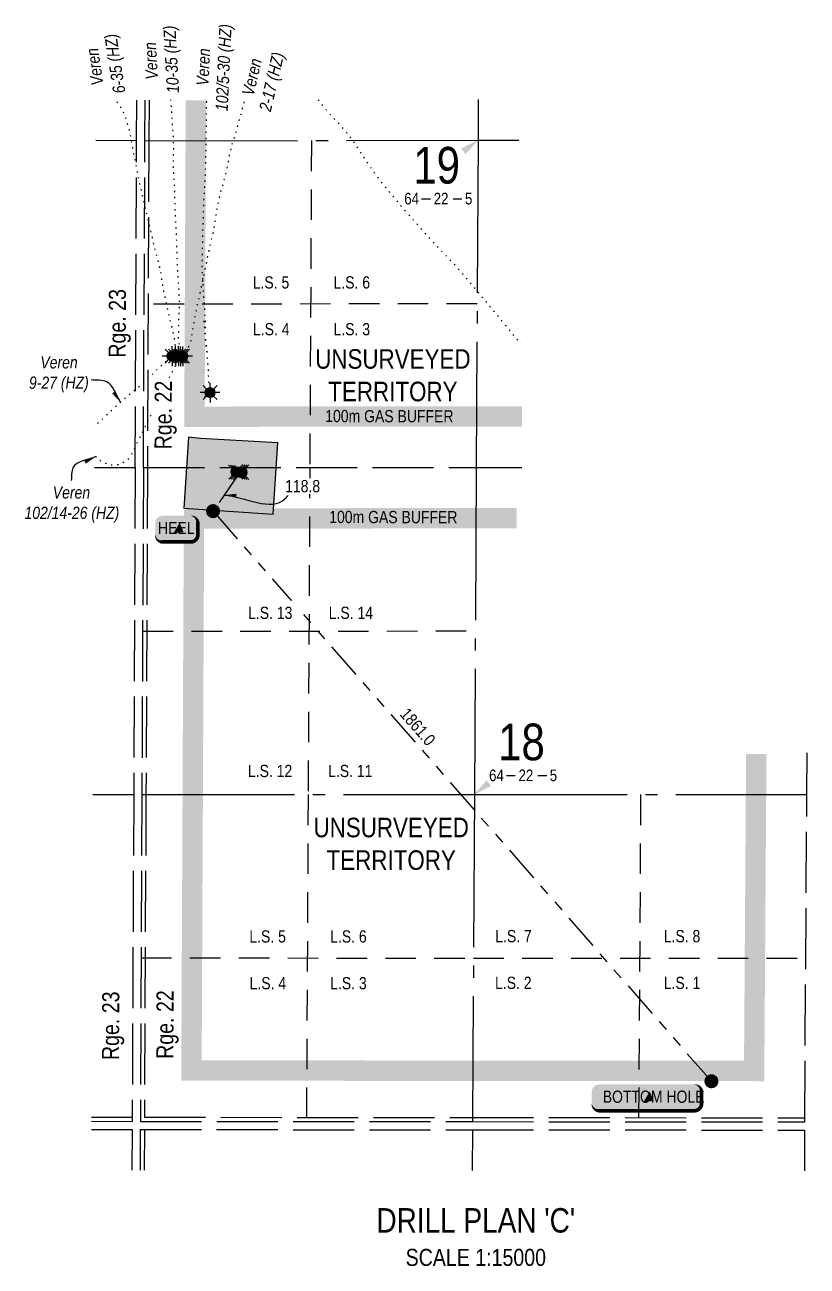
# Model space of a CAD drawing. Extents: x 476470 to 482026, y 6039448 to 6045135.
# Drawn here: x 480100 to 480741, y 6041338 to 6042354 of the extents above; entities that cross this region are included whole.
import ezdxf
from ezdxf.enums import TextEntityAlignment as Align

# ---------------------------------------------------------------- set-up
doc = ezdxf.new("R2010")
doc.units = 0
doc.header["$LTSCALE"] = 5
for name, pattern in [('foc-DOT', [1, 0.2, -0.8]), ('foc-DRILLPATH', [14.75, 6, -1.75, 1.75, -1.75, 1.75, -1.75]), ('foc-LSD', [8, 5, -3]), ('foc-QUARTERLINE', [33, 25, -3, 2, -3]), ('foc-UNSURVEYED', [12.5, 10, -2.5])]:
    doc.linetypes.add(name, pattern=pattern)
for name, color, linetype in [('10', 1, 'Continuous'), ('9', 3, 'Continuous'), ('ABADATA-DRILL-T', 8, 'Continuous'), ('AS-DRILL', 8, 'foc-DOT'), ('AS-TARGET-GAS', 182, 'Continuous'), ('AS-TARGET-GAS-H', 181, 'Continuous'), ('D-TXT', 6, 'Continuous'), ('DETAIL-T', 7, 'Continuous'), ('L-BD', 7, 'Continuous'), ('L-MON', 1, 'Continuous'), ('L-QSEC', 8, 'foc-QUARTERLINE'), ('L-SECLBL', 7, 'Continuous'), ('L-SECTION-LSD', 7, 'foc-LSD'), ('L-UNS-T', 3, 'Continuous'), ('L-USEC', 7, 'foc-UNSURVEYED'), ('P-PDRILLPATH', 12, 'foc-DRILLPATH'), ('P-PROPOSED', 10, 'Continuous'), ('P-PROPOSED-H', 21, 'Continuous')]:
    doc.layers.add(name, color=color, linetype=linetype)
doc.styles.add('100L', font='ARIALN.TTF', dxfattribs={"height": 11})
doc.styles.add('80', font='ARIALN.TTF', dxfattribs={"height": 10})
doc.styles.add('80CG', font='ARIALN.TTF', dxfattribs={"height": 10})
doc.styles.add('80L', font='ARIALN.TTF', dxfattribs={"height": 10})
doc.styles.add('SIMPLEX', font='ARIALN.TTF')
doc.dimstyles.new('Compass 5 000', dxfattribs={"dimscale": 5, "dimtxt": 9, "dimasz": 2, "dimexe": 0.2, "dimexo": 0.0625, "dimgap": 0.5, "dimtad": 0, "dimtih": 1, "dimtoh": 1, "dimzin": 0, "dimdsep": 46, "dimtxsty": '80CG', "dimcen": 0.1, "dimse1": 1, "dimse2": 1, "dimclrd": 256, "dimclrt": 256, "dimaunit": 1, "dimadec": 4, "dimazin": 0, "dimtfac": 0.06, "dimtofl": 0, "dimtmove": 0, "dimatfit": 1, "dimfxl": 0.2, "dimtolj": 1, "dimtzin": 0, "dimlwd": -1, "dimarcsym": 0})

# ---------------------------------------------------------------- blocks, each defined once
blk = doc.blocks.new('plbh')
at = {"layer": 'L-MON'}
h = blk.add_hatch(color=255, dxfattribs=at)
h.dxf.hatch_style = 1
edge = h.paths.add_edge_path()
edge.add_arc((0, 0), 1.16, 0, 360)
h = blk.add_hatch(color=256, dxfattribs=at)
h.dxf.hatch_style = 1
h.paths.add_polyline_path([(-0.96, 0, 1), (0.96, 0, 1)])
h.paths.add_polyline_path([(0.91, 0, -1), (-0.91, 0, -1)], flags=16)
h.paths.add_polyline_path([(0.4500000000000002, 0, -1), (-0.4500000000000001, 0, -1)], flags=0)
h = blk.add_hatch(color=256, dxfattribs=at)
h.dxf.hatch_style = 1
h.paths.add_polyline_path([(-0.4500000000000002, 0, 1), (0.4500000000000001, 0, 1)])
h.paths.add_polyline_path([(0.4000000000000002, 0, -1), (-0.4000000000000002, 0, -1)], flags=16)
at = {"layer": 'L-MON', "color": 240}
for radius in [0.96, 0.91, 0.4500000000000001, 0.4000000000000002]:
    blk.add_circle((0, 0), radius, dxfattribs=at)
blk = doc.blocks.new('L-SECLBL')
at = {"layer": '9', "color": 7}
for p, q in [((-5.082139060913505, -27.83004804289613), (-12.28857354467345, -27.83004804289613)), ((20.70431141927111, -27.83004804289613), (13.49787693551116, -27.83004804289613))]:
    blk.add_line(p, q, dxfattribs=at)
at = {"layer": '10', "color": 2, "style": 'SIMPLEX'}
blk.add_attdef('SEC', text='', height=30, dxfattribs=at).set_placement((0, 0), align=Align.MIDDLE)
at = {"layer": '10', "color": 5, "style": '80L'}
blk.add_attdef('TWP', text='', height=9.5, dxfattribs=at).set_placement((-14.43410290347765, -27.36845155570791), align=Align.MIDDLE_RIGHT)
blk.add_attdef('RGE', text='', height=9.5, dxfattribs=at).set_placement((3.622123863462547, -27.36845155570791), align=Align.MIDDLE_CENTER)
blk.add_attdef('MER', text='', height=9.5, dxfattribs=at).set_placement((23.16775162027989, -27.36845155570791), align=Align.MIDDLE_LEFT)
blk = doc.blocks.new('GAS')
h = blk.add_hatch(color=255)
h.dxf.hatch_style = 1
edge = h.paths.add_edge_path()
edge.add_arc((0, 0), 0.9, 0, 360)
for p, q in [((-0.8077887898725749, 0), (-1.615577579628734, 0)), ((-0.5711929310346023, 0.5711929297831376), (-1.142385862069204, 1.142385861385264)), ((0, 0.8077887887338874), (0, 1.615577579286764)), ((0.5711929310309642, 0.5711929297831376), (1.142385862065566, 1.142385861385264)), ((1.615577579625096, 0), (0.8077887898689368, 0)), ((-0.5711929310346023, -0.5711929316021271), (-1.142385862069204, -1.142385863204253)), ((0, -0.8077887905528768), (0, -1.615577581105753)), ((1.142385862065566, -1.142385863204253), (0.5711929310309642, -0.5711929316021271))]:
    blk.add_line(p, q)
blk.add_circle((0, 0), 0.8000000000000003)
blk = doc.blocks.new('WC')
at = {"layer": 'L-MON'}
h = blk.add_hatch(color=255, dxfattribs=at)
h.dxf.hatch_style = 1
edge = h.paths.add_edge_path()
edge.add_arc((1e-16, -3.47e-14), 0.9, 0, 360)
at = {"layer": 'L-MON', "color": 240, "flags": 128}
for points in [[(-0.6221317521915455, 0.5029434191984639), (-1.231742929986921, 1.120400313844549)], [(0.5200624085104745, 0.6078939802747209), (1.126191209577769, 1.206321004927269)], [(-1.178786742863962, -1.184577638598091), (-0.5588098224687501, -0.5724784557627332)], [(1.15915571353878, -1.184577638598091), (0.5567817565693919, -0.5744511080601575)]]:
    blk.add_lwpolyline(points, dxfattribs=at)
at = {"layer": 'L-MON', "color": 240}
for radius in [0.8, 0.3730220647719884]:
    blk.add_circle((1e-16, -3.47e-14), radius, dxfattribs=at)
blk = doc.blocks.new('*U69')
h = blk.add_hatch(color=254)
edge = h.paths.add_edge_path()
edge.add_line((-11.49999999999998, -11.5), (11.49999999999998, -11.5))
edge.add_arc((11.49999999999999, -5.499999999999995), 6.000000000000005, 269.9999999999999, 359.9999999999999)
edge.add_line((17.49999999999999, -5.5), (17.49999999999999, 4))
edge.add_arc((11.49999999999999, 3.999999999999992), 6.000000000000007, 7.209257277983962e-14, 90.00000000000007)
edge.add_line((11.49999999999998, 10), (-11.49999999999998, 10))
edge.add_arc((-11.49999999999999, 3.999999999999994), 6.000000000000005, 89.99999999999994, 179.9999999999999)
edge.add_line((-17.49999999999999, 4), (-17.49999999999999, -5.5))
edge.add_arc((-11.49999999999999, -5.499999999999993), 6.000000000000007, 180.0000000000001, 270.0000000000001)
at = {"color": 1, "flags": 128}
blk.add_lwpolyline([(-11.49999999999998, -11.5, 3, 3, 0), (11.49999999999998, -11.5, 3, 3, 0.4142135623730951), (17.49999999999999, -5.5, 3, 3, 0), (17.49999999999999, 4, 3, 0, 0.4142135623730951), (11.49999999999998, 10, 0, 0, 0), (-11.49999999999998, 10, 0, 0, 0.4142135623730951), (-17.49999999999999, 4, 0, 0, 0), (-17.49999999999999, -5.5, 0, 3, 0.4142135623730951)], format="xyseb", close=True, dxfattribs=at)
blk.add_lwpolyline([(5.779750697321779, -3.388096860038559, 0, 9.999999999999998, 0), (0, 0, 4.999999999999999, 4.999999999999999, 0)], format="xyseb", dxfattribs=at)
at = {"color": 1, "style": '80'}
blk.add_attdef('ENTER_TEXT_001', (-35.98567530695772, -4.996589358799454), '', height=10, dxfattribs=at)
blk = doc.blocks.new('*U73')
h = blk.add_hatch(color=254)
edge = h.paths.add_edge_path()
edge.add_line((-38.99999999999998, -11.5), (38.99999999999998, -11.5))
edge.add_arc((38.99999999999999, -5.499999999999993), 6.000000000000007, 269.9999999999999, 359.9999999999999)
edge.add_line((44.99999999999999, -5.5), (44.99999999999999, 4))
edge.add_arc((38.99999999999999, 3.999999999999993), 6.000000000000007, 6.361109362927026e-14, 90.00000000000006)
edge.add_line((38.99999999999998, 10), (-38.99999999999998, 10))
edge.add_arc((-38.99999999999999, 3.999999999999993), 6.000000000000007, 89.99999999999993, 179.9999999999999)
edge.add_line((-44.99999999999999, 4), (-44.99999999999999, -5.5))
edge.add_arc((-38.99999999999999, -5.499999999999993), 6.000000000000007, 180.0000000000001, 270.0000000000001)
at = {"color": 1, "flags": 128}
blk.add_lwpolyline([(-38.99999999999998, -11.5, 3, 3, 0), (38.99999999999998, -11.5, 3, 3, 0.4142135623730951), (44.99999999999999, -5.5, 3, 3, 0), (44.99999999999999, 4, 3, 0, 0.4142135623730951), (38.99999999999998, 10, 0, 0, 0), (-38.99999999999998, 10, 0, 0, 0.4142135623730951), (-44.99999999999999, 4, 0, 0, 0), (-44.99999999999999, -5.5, 0, 3, 0.4142135623730951)], format="xyseb", close=True, dxfattribs=at)
blk.add_lwpolyline([(5.779750697321779, -3.388096860038559, 0, 9.999999999999998, 0), (0, 0, 4.999999999999999, 4.999999999999999, 0)], format="xyseb", dxfattribs=at)
at = {"color": 1, "style": '80'}
blk.add_attdef('ENTER_TEXT_001', (-35.98567530695772, -4.996589358799454), '', height=10, dxfattribs=at)

msp = doc.modelspace()

# ---------------------------------------------------------------- hatches: boundary and pattern name
at = {"layer": 'AS-TARGET-GAS-H'}
h = msp.add_hatch(color=256, dxfattribs=at)
h.dxf.hatch_style = 1
h.paths.add_polyline_path([(480507.072583471, 6042041.630692487), (480469.6979269839, 6042041.609732014), (480247.4097073933, 6042041.485390071), (480248.4045983414, 6042258.853871834), (480248.5572253349, 6042292.208965898), (480231.896154844, 6042292.285204006), (480231.7435278505, 6042258.930109942), (480230.6719869318, 6042024.814779922), (480469.7072468266, 6042024.948489699), (480507.0819274397, 6042024.969450197)])
h = msp.add_hatch(color=256, dxfattribs=at)
h.dxf.hatch_style = 1
h.paths.add_polyline_path([(480707.1280128504, 6041723.994994684), (480707.350803015, 6041756.984498859), (480690.6892404823, 6041756.993727074), (480690.4671478386, 6041724.107507784), (480688.9927171587, 6041505.774781601), (480466.6992482794, 6041505.955728483), (480244.9595300081, 6041506.135965538), (480246.9522292797, 6041941.531041995), (480469.7539109166, 6041941.655671155), (480502.7559029492, 6041941.674179359), (480502.8502956968, 6041958.335479827), (480469.744566948, 6041958.316913451), (480230.3670219555, 6041958.183012206), (480228.2219182958, 6041489.488319979), (480466.6857054968, 6041489.294489065), (480705.5417353192, 6041489.100060265)])
at = {"layer": 'P-PROPOSED-H'}
h = msp.add_hatch(color=256, dxfattribs=at)
h.dxf.hatch_style = 1
h.paths.add_polyline_path([(480307.2208007571, 6042011.630638731), (480243.943397406, 6042015.401662637), (480234.0425250715, 6042016.396952353), (480230.2511392382, 6041958.186960329), (480303.429414923, 6041953.420646709)])

# ---------------------------------------------------------------- linework, layer by layer
at = {"layer": 'AS-DRILL', "elevation": -283.7403333332093, "flags": 128}
for points in [[(480224.4561701015, 6042082.843190696), (480224.4561701015, 6042082.843190696), (480224.4962450194, 6042082.859657942), (480224.5764476633, 6042082.899305625), (480224.6400637531, 6042082.965661726), (480224.6871177313, 6042083.045447609), (480224.7542682092, 6042083.148470093), (480224.8214497514, 6042083.25816878), (480224.8953869711, 6042083.387827979), (480224.9793228891, 6042083.520778812), (480225.0798855808, 6042083.640299578), (480225.1938356739, 6042083.773110726), (480225.2247806672, 6042083.972960421), (480225.17297231, 6042084.303198596), (480225.1448568143, 6042084.706655068), (480225.1199689948, 6042085.090141647), (480225.1017496703, 6042085.470221927), (480225.0867518173, 6042085.833633436), (480225.0313903235, 6042086.113889724), (480224.9914860548, 6042086.134067404), (480224.9909120601, 6042086.010743091), (480225.0071295334, 6042085.914008928), (480224.9969911806, 6042085.88071146), (480224.9903225283, 6042085.884080671), (480225.0169479867, 6042085.873942231), (480225.0236725873, 6042085.887226532), (480224.9274140362, 6042085.974355814), (480224.8278909152, 6042086.078154067), (480224.7184777009, 6042086.201990317), (480224.599038398, 6042086.325910339), (480224.4628910101, 6042086.436518352), (480224.3034293898, 6042086.550610155), (480224.140625528, 6042086.664680457), (480224.0045034325, 6042086.785340005), (480223.9384763411, 6042086.918988873), (480223.8991866153, 6042087.075806312), (480223.7986553629, 6042087.676329646), (480223.7695878359, 6042088.59312758), (480223.7249237169, 6042089.739998315), (480223.5741891625, 6042091.010726934), (480223.3609442548, 6042092.461748362), (480223.0953429652, 6042094.12966109), (480222.8240479176, 6042096.000932294), (480222.4804681085, 6042098.092562913), (480221.9822801672, 6042100.631561262), (480221.3456249952, 6042103.504576981), (480220.6359326214, 6042106.431232699), (480219.9000406737, 6042109.468022238), (480219.1437199648, 6042112.404910489), (480218.3836970396, 6042115.268487842), (480217.7373516349, 6042118.201526379), (480217.1579967561, 6042121.207581664), (480216.5849087737, 6042124.123588567), (480215.9778775711, 6042126.91312584), (480215.3641551087, 6042129.696018242), (480214.727369873, 6042132.53569324), (480214.0874003665, 6042135.408690969), (480213.590725211, 6042138.271006444), (480213.1236802313, 6042141.059892483), (480212.6504313379, 6042143.942128184), (480212.2017568797, 6042147.090932598), (480211.7858984632, 6042150.132873837), (480211.3187423307, 6042152.891754663), (480210.6913357003, 6042155.598046476), (480209.9283919651, 6042158.548286721), (480209.0362698113, 6042161.672492624), (480208.1639049674, 6042164.746608481), (480207.3679119324, 6042167.760318466), (480206.6517939971, 6042170.74368676), (480205.9797314913, 6042173.880183376), (480205.2741871272, 6042176.993506492), (480204.5809705984, 6042179.8834114), (480203.9769881379, 6042182.609626186), (480203.380370071, 6042185.485728066), (480202.7211103141, 6042188.512155211), (480202.0184918257, 6042191.528807733), (480201.2591878857, 6042194.549026492), (480200.4397038954, 6042197.52620468), (480199.6664184446, 6042200.399832453), (480199.0330643539, 6042203.259491293), (480198.4627078002, 6042206.048828589), (480197.8981901707, 6042208.661512237), (480197.2973900757, 6042211.357671743), (480196.5881349249, 6042214.384335705), (480195.7535886668, 6042217.704937227), (480194.9128454406, 6042221.128866269), (480194.1585434302, 6042224.502430341), (480193.5333719737, 6042227.692013905), (480192.9844552005, 6042230.787920617), (480192.4047970144, 6042233.727336686), (480191.7650466677, 6042236.647005007), (480191.0489754861, 6042239.640359263), (480190.4156586049, 6042242.510036804), (480189.9415272042, 6042245.20560728), (480189.4740185492, 6042247.887794268), (480188.963498593, 6042250.643548391), (480188.4600694195, 6042253.485913809), (480187.9798700586, 6042256.311516932), (480187.5096820637, 6042259.133735239), (480187.0431748345, 6042262.032603305), (480186.5101424386, 6042264.965127626), (480185.7834776489, 6042267.831869216), (480184.8936854362, 6042270.74269703), (480183.981094407, 6042273.770320036), (480183.0658521806, 6042276.944613337), (480181.9613469487, 6042280.27646549), (480180.4770081032, 6042283.640067285), (480178.5824726378, 6042286.968909847), (480176.1178849042, 6042290.287111294), (480174.2691760529, 6042292.407360966)], [(480227.7328950295, 6042082.679578802), (480227.7328950295, 6042082.679578802), (480227.749562412, 6042082.679501258), (480227.7895908796, 6042082.685991372), (480227.8497063095, 6042082.709041808), (480227.9064641063, 6042082.728769698), (480227.9932611551, 6042082.758372366), (480228.0834777779, 6042082.804612904), (480228.1641084381, 6042082.940917463), (480228.225588554, 6042083.257312886), (480228.2778700595, 6042083.74703942), (480228.3042550424, 6042084.403609687), (480228.2947444926, 6042085.223657833), (480228.1890622035, 6042086.154164774), (480227.9702214615, 6042087.121881005), (480227.7078148948, 6042088.036426272), (480227.4357761851, 6042089.031021312), (480227.1340185228, 6042090.089105817), (480226.8654778096, 6042091.117029347), (480226.6736518338, 6042092.157948654), (480226.4685009402, 6042093.198929993), (480226.2699911922, 6042094.239843375), (480226.1311995094, 6042095.213826668), (480226.0741249878, 6042095.844117021), (480226.0679277497, 6042095.944142724), (480226.0261794736, 6042097.004355692), (480226.029855823, 6042097.794336067), (480226.0485920578, 6042098.234220237), (480226.0961840508, 6042099.870705598), (480226.1084301372, 6042101.78401594), (480226.1413702643, 6042104.567195311), (480226.192489366, 6042106.957016082), (480226.2248864983, 6042109.623547396), (480226.2417239283, 6042112.523489539), (480226.3093847078, 6042115.599895915), (480226.5079480791, 6042118.87564983), (480226.7342896268, 6042122.384650053), (480226.7746501975, 6042126.044511092), (480226.6826467881, 6042129.918297496), (480226.5513831687, 6042133.945637262), (480226.3507065951, 6042138.096590064), (480226.0139142115, 6042142.368239475), (480225.6540057887, 6042146.689957996), (480225.3883738653, 6042151.207893505), (480225.1941983348, 6042156.045516281), (480225.0643785183, 6042161.099524299), (480224.9268578204, 6042165.930207283), (480224.7823501336, 6042170.690932508), (480224.5882512585, 6042175.548547417), (480224.339769899, 6042180.173077167), (480224.173581894, 6042184.573900014), (480224.0009286626, 6042189.02145043), (480223.7679228375, 6042193.389202827), (480223.4758010092, 6042197.947284056), (480223.2314549558, 6042202.745157848), (480223.1632933469, 6042207.438839265), (480223.0407218972, 6042211.902810898), (480222.9553991926, 6042216.489936251), (480222.8868610136, 6042221.106952958), (480222.6171445345, 6042225.464899721), (480222.310446237, 6042229.756403672), (480222.0013236849, 6042234.244537666), (480221.8261029728, 6042238.855412378), (480221.8702106298, 6042243.321909626), (480221.9584914108, 6042247.968240224), (480222.0373328232, 6042252.73122853), (480221.9827823705, 6042257.484897802), (480221.7946545741, 6042262.18915372), (480221.5413299428, 6042266.490387475), (480221.2543345535, 6042270.718412475), (480220.9847360855, 6042275.103065462), (480220.6895418279, 6042279.717801123), (480220.3551589961, 6042284.509420349), (480219.9673076957, 6042289.26794418), (480219.7258951074, 6042292.463993387)], [(480229.3928196851, 6042082.597675213), (480229.3928196851, 6042082.597675213), (480229.3660700961, 6042082.581145857), (480229.3058149399, 6042082.52805244), (480229.2356079979, 6042082.481755852), (480229.1988905787, 6042082.46857394), (480229.2321944665, 6042082.461779777), (480229.3022309562, 6042082.471431427), (480229.368993486, 6042082.491112833), (480229.4356259361, 6042082.487464728), (480229.508840284, 6042082.457154791), (480229.5653189348, 6042082.416871094), (480229.6150730131, 6042082.363303077), (480229.7219569954, 6042082.40946618), (480229.8898496354, 6042082.675368298), (480230.0855211276, 6042083.174479583), (480230.2983187158, 6042083.776809195), (480230.4910507865, 6042084.362578371), (480230.6737564228, 6042084.948394196), (480230.8860481529, 6042085.437413777), (480231.1412236423, 6042085.832913456), (480231.4096932045, 6042086.221675015), (480231.5874192786, 6042086.450848761), (480231.9155699097, 6042086.769342511), (480232.3402486742, 6042087.054005777), (480232.8056779419, 6042087.505165856), (480233.3563342064, 6042088.362630731), (480234.0290018607, 6042089.649522547), (480234.7934954842, 6042091.329298929), (480235.5864410161, 6042093.392314221), (480236.2543043972, 6042095.799223832), (480236.7637265741, 6042098.540205198), (480237.2370128832, 6042101.398079472), (480237.7103497047, 6042104.262555845), (480238.2179946497, 6042107.336881254), (480238.7457337115, 6042110.434480745), (480239.2902211458, 6042113.54531825), (480239.7876077499, 6042116.566355308), (480240.3443787667, 6042119.453812328), (480241.0282326372, 6042122.433999926), (480241.6653847136, 6042125.40105202), (480242.3360478798, 6042128.411307978), (480243.0877435427, 6042131.641173752), (480243.8094289543, 6042134.867841057), (480244.5005318718, 6042137.967985502), (480245.185721714, 6042141.234843925), (480245.8070175712, 6042144.375334023), (480246.4239324846, 6042147.292483759), (480247.0370083437, 6042150.103015435), (480247.6228077599, 6042152.783633491), (480248.1914654237, 6042155.357695183), (480248.7336298116, 6042157.975202085), (480249.2728276372, 6042160.669389716), (480249.7557235083, 6042163.437167279), (480250.2889201182, 6042166.274702129), (480250.9990927305, 6042169.178142834), (480251.7831526565, 6042172.197817765), (480252.4677680145, 6042175.338017232), (480253.0718962998, 6042178.371916943), (480253.754815736, 6042181.152084179), (480254.473832362, 6042183.798779944), (480255.0834971109, 6042186.595978253), (480255.6118430086, 6042189.823547753), (480256.1112219832, 6042193.267936374), (480256.5362094261, 6042196.492647085), (480256.9001179188, 6042199.481001451), (480257.2901234548, 6042202.345870876), (480257.8839654371, 6042205.323145604), (480258.6651122739, 6042208.432894406), (480259.415889002, 6042211.46608046), (480259.9951641054, 6042214.17674042), (480260.6008352849, 6042216.823964313), (480261.434130904, 6042219.683443756), (480262.3315444903, 6042222.705974826), (480263.1893561391, 6042225.818709265), (480263.9874160775, 6042228.981682181), (480264.7454947502, 6042232.148178783), (480265.4802058191, 6042235.311482852), (480266.1852634947, 6042238.54821603), (480266.8102394833, 6042241.765365276), (480267.3217411669, 6042244.94969519), (480267.9298090846, 6042248.120225815), (480268.6980590115, 6042251.326661405), (480269.5125258189, 6042254.429585624), (480270.373314022, 6042257.465606711), (480271.2742303245, 6042260.531449224), (480272.2223401948, 6042263.700446247), (480273.1635560239, 6042266.829417631), (480274.1082082724, 6042269.975027537), (480275.026551735, 6042273.204139861), (480275.9115052793, 6042276.416716207), (480276.779389549, 6042279.542727742), (480277.6136318102, 6042282.602205897), (480278.4478153936, 6042285.645031018), (480279.3487732168, 6042288.717554642), (480280.1361671623, 6042291.737266727), (480280.3053776763, 6042292.539466546)], [(480251.8307736093, 6042052.857910879), (480251.8274314431, 6042052.857926375), (480250.7707246182, 6042052.132804785), (480250.4227987882, 6042051.861096024), (480249.9743408179, 6042051.476504055), (480249.4488417727, 6042051.00892648), (480248.8863462013, 6042050.468192152), (480248.3271494497, 6042049.927479819), (480248.119567583, 6042049.7284491), (480247.9185647711, 6042049.5159981), (480247.8080955176, 6042049.413175571), (480247.7645386005, 6042049.366717397), (480247.7178467293, 6042049.360294757), (480247.6112082523, 6042049.367428737), (480247.5544649601, 6042049.35103821), (480247.5443733272, 6042049.327754906), (480247.4742209499, 6042049.298073897), (480247.4341608893, 6042049.284944149), (480247.1971978727, 6042049.222692422), (480246.8569696718, 6042049.174272542), (480247.0067937466, 6042049.133556413), (480247.1731096616, 6042049.05949333), (480247.3571661245, 6042049.211935731), (480247.6212441867, 6042049.374058518), (480247.6314946374, 6042050.147354426), (480247.7951062446, 6042050.926615201), (480248.2436112158, 6042051.321183735), (480248.5679133763, 6042051.529687565), (480248.6550209579, 6042051.625942172), (480248.8086510021, 6042051.685242482), (480249.0460093643, 6042051.837474942), (480249.2674326957, 6042052.143114769), (480249.4385899385, 6042052.392313002), (480249.5362745076, 6042052.611882634), (480249.5611664499, 6042052.9484405), (480249.5525589207, 6042053.245132748), (480249.5643975682, 6042053.645102265), (480249.5661444672, 6042054.021751375), (480249.7207884038, 6042054.304370874), (480250.03859691, 6042054.549550849), (480250.4201205669, 6042054.877815573), (480250.7618002091, 6042055.239535605), (480250.8957756392, 6042055.37563108), (480250.9325396134, 6042055.398753626), (480250.9627803091, 6042055.451987085), (480250.9731869975, 6042055.538582968), (480250.9700210175, 6042055.571942292), (480250.9443530108, 6042055.788708759), (480250.8925286295, 6042056.112269692), (480250.8445506498, 6042056.549199414), (480250.8170244808, 6042057.085994047), (480250.8065430655, 6042057.699376352), (480250.7997842046, 6042058.399422629), (480250.783443798, 6042059.18615748), (480250.7674530165, 6042060.052932699), (480250.7518391653, 6042060.996335786), (480250.7398242135, 6042061.999735135), (480250.7179280813, 6042063.029848603), (480250.6896011167, 6042064.109990312), (480250.6748624497, 6042065.24674379), (480250.6704747877, 6042066.453439629), (480250.6429517043, 6042067.706903015), (480250.5888645012, 6042068.983819718), (480250.5214367035, 6042070.257497223), (480250.4407238397, 6042071.544551942), (480250.3569224314, 6042072.881619424), (480250.2533342318, 6042074.262137841), (480250.1533602435, 6042075.705916452), (480250.0542061165, 6042077.32642903), (480250.048037998, 6042077.433093736), (480250.0202806981, 6042077.919891078), (480249.9706063448, 6042078.706817701), (480249.945480082, 6042079.040269413), (480249.8353939692, 6042080.460801951), (480249.716236968, 6042082.078032086), (480249.5909990016, 6042083.825293773), (480249.3826874622, 6042085.629615579), (480249.0480311445, 6042087.501175672), (480248.7271802329, 6042089.476006847), (480248.5067206838, 6042091.533752563), (480248.336618856, 6042093.667857279), (480248.2000997907, 6042095.855217017), (480248.113854781, 6042098.105620505), (480248.0844504433, 6042100.389104979), (480248.1018387916, 6042102.705717044), (480248.1593539083, 6042105.045510193), (480248.2270278106, 6042107.418526718), (480248.2282498384, 6042109.838548888), (480248.1364877406, 6042112.33566918), (480247.9750775961, 6042114.90644119), (480247.7973412479, 6042117.55061756), (480247.6131752366, 6042120.244859338), (480247.4193609931, 6042123.015775592), (480247.20250602, 6042125.853488117), (480246.9526892152, 6042128.771321481), (480246.6964122056, 6042131.732544078), (480246.473578316, 6042134.716978803), (480246.3009155851, 6042137.737789439), (480246.1517590404, 6042140.791835706), (480245.9895602761, 6042143.915970038), (480245.9619355735, 6042144.426097149), (480245.8074987727, 6042147.066827847), (480245.6154186586, 6042150.214468224), (480245.5538572061, 6042151.314756693), (480245.463433466, 6042153.378502187), (480245.4247267343, 6042156.532033025), (480245.4661349304, 6042159.71189749), (480245.5076203224, 6042162.90841542), (480245.5623836888, 6042166.094857247), (480245.6572100616, 6042169.291127698), (480245.7652893848, 6042172.467344745), (480245.7932125176, 6042173.457206603), (480245.8647807684, 6042176.673577083), (480245.86867952, 6042176.793547831), (480245.9296710899, 6042179.886640416), (480245.9812678006, 6042183.106441845), (480246.029476023, 6042186.31624453), (480246.0977602313, 6042189.535968605), (480246.2093064855, 6042192.748815616), (480246.4153118767, 6042197.634577461), (480246.5973260461, 6042202.387109204), (480246.7800630961, 6042207.286331991), (480247.0018743522, 6042211.992019015), (480247.2848150125, 6042216.940738423), (480247.5730766265, 6042221.596118921), (480247.8787758338, 6042226.418104891), (480248.0974933364, 6042231.173805246), (480248.3122219865, 6042240.822919386), (480248.5003010054, 6042250.472157585), (480248.6450284251, 6042260.118259171), (480248.7631321753, 6042269.774462144), (480248.8778316949, 6042279.417365705), (480248.9992292505, 6042289.063576792), (480249.0354086261, 6042291.113457489), (480249.0635972453, 6042292.500543863)], [(480340.3222526883, 6042292.614238789), (480341.5303643449, 6042291.064997762), (480343.535146413, 6042288.505639794), (480345.6264044357, 6042285.902566766), (480347.8539908514, 6042283.228845598), (480350.2413468137, 6042280.504398773), (480352.7651550203, 6042277.735935787), (480355.4220205637, 6042274.906893253), (480358.1451916653, 6042271.997510621), (480360.8544283662, 6042268.96156851), (480363.4995674207, 6042265.762538788), (480366.0841553006, 6042262.44046303), (480368.6081036298, 6042258.985363912), (480371.0914716957, 6042255.403788951), (480373.5211119142, 6042251.739119953), (480375.9170227462, 6042247.984589217), (480378.3562524862, 6042244.233203304), (480380.8689466616, 6042240.504817164), (480383.4383361286, 6042236.786154767), (480386.0845110452, 6042233.090477723), (480388.8040693566, 6042229.404449188), (480391.5971870518, 6042225.771427951), (480396.8631958185, 6042219.163511484), (480397.3106033292, 6042218.604783522), (480403.1343045124, 6042211.507576995), (480409.0919264537, 6042204.533150335), (480412.1158944533, 6042201.079048923), (480415.0637361991, 6042197.741949098), (480421.29149587, 6042190.796243172), (480427.369589709, 6042183.921230458), (480433.4544331778, 6042177.062865964), (480439.7267064904, 6042170.373593528), (480446.1629527722, 6042163.820250779), (480452.4586849369, 6042157.15425649), (480458.4830729051, 6042150.199460111), (480464.4071668435, 6042143.181862351), (480470.2910236256, 6042136.117734713), (480476.1783606005, 6042129.076944971), (480482.0521849746, 6042122.006195749), (480487.882614788, 6042114.915709492), (480493.7598279226, 6042107.854969037), (480499.5935496443, 6042100.757726625), (480505.541058691, 6042093.759995429), (480506.3519978499, 6042092.848448602)], [(480251.8307736093, 6042052.857910879), (480250.7674040121, 6042052.132820178), (480250.422783308, 6042051.857757919), (480249.9743253367, 6042051.473165949), (480249.4488264624, 6042051.005625461), (480248.8863462013, 6042050.468192152), (480248.3237917917, 6042049.924157216), (480248.1195520977, 6042049.725110993), (480247.9185647711, 6042049.5159981), (480247.8080955176, 6042049.413175571), (480247.7645232865, 6042049.36341639), (480247.714504555, 6042049.360310258), (480247.6078660776, 6042049.367444234), (480247.5511072988, 6042049.347715608), (480247.5410156663, 6042049.324432304), (480247.4708632886, 6042049.294751295), (480247.4341608893, 6042049.284944149), (480247.1938772604, 6042049.222707828), (480246.8536335708, 6042049.170949847), (480247.0034360839, 6042049.130233817), (480247.1697890483, 6042049.059508731), (480247.3538239495, 6042049.211951233), (480247.6212441867, 6042049.374058518), (480247.6281524643, 6042050.147369926), (480247.7951062446, 6042050.926615201), (480248.2402535609, 6042051.317861143), (480248.5645772847, 6042051.52636487), (480248.6550209579, 6042051.625942172), (480248.8086510021, 6042051.685242482), (480249.0460093643, 6042051.837474942), (480249.2640905265, 6042052.143130265), (480249.43524777, 6042052.392328497), (480249.5329168575, 6042052.608560041), (480249.5578242838, 6042052.948456007), (480249.5525589207, 6042053.245132748), (480249.561039921, 6042053.64177967), (480249.5627868211, 6042054.018428781), (480249.7207730943, 6042054.301069858), (480250.0385816005, 6042054.546249841), (480250.4167844868, 6042054.874492869), (480250.7618002091, 6042055.239535605), (480250.8924179984, 6042055.37230847), (480250.9292190138, 6042055.39876903), (480250.9627648296, 6042055.448648977), (480250.9700210175, 6042055.571942292), (480250.9409953716, 6042055.785386149), (480250.8891864696, 6042056.112285191), (480250.8445351701, 6042056.545861322), (480250.8136884063, 6042057.082671348), (480250.8032224717, 6042057.69939175), (480250.7964636125, 6042058.399438026), (480250.783443798, 6042059.18615748), (480250.7641108657, 6042060.052948198), (480250.7484815362, 6042060.993013183), (480250.7364820675, 6042061.999750629), (480250.7145859363, 6042063.029864103), (480250.6895856369, 6042064.10665221), (480250.6748624497, 6042065.24674379), (480250.6704593078, 6042066.450101532), (480250.6429517043, 6042067.706903015), (480250.58552237, 6042068.983835217), (480250.5180945742, 6042070.257512721), (480250.4407085311, 6042071.541250927), (480250.3536018709, 6042072.881634817), (480250.249976631, 6042074.258815246), (480250.1500026461, 6042075.702593851), (480250.0541906354, 6042077.323090919), (480250.048037998, 6042077.433093736), (480250.0169385868, 6042077.919906584), (480249.9672642347, 6042078.70683321), (480249.8633924397, 6042080.030678237), (480249.7394615685, 6042081.334587286), (480249.6253070974, 6042082.598467098), (480249.5475203565, 6042083.795488967), (480249.4962203847, 6042084.952404086), (480249.4384064529, 6042086.146032244), (480249.3641477906, 6042087.383058768), (480249.2701486351, 6042088.673476378), (480249.1464080256, 6042090.027420157), (480248.9862289886, 6042091.428193234), (480248.7928917832, 6042092.862427712), (480248.5796942292, 6042094.333437167), (480248.3897402622, 6042095.781008719), (480248.236432217, 6042097.221733955), (480248.1130642917, 6042098.655643964), (480248.0434193457, 6042099.445964466), (480247.8371317606, 6042101.690285669), (480246.6601280582, 6042114.559215058)], [(480226.0943598808, 6042082.724293845), (480226.0943598808, 6042082.724293845), (480226.1176279395, 6042082.71086996), (480226.1675524164, 6042082.693946755), (480226.2440654949, 6042082.66358423), (480226.3405012321, 6042082.609835958), (480226.4601676009, 6042082.539251623), (480226.6065062808, 6042082.468580286), (480226.706293477, 6042082.421455696), (480226.7327579958, 6042082.381348641), (480226.7225575263, 6042082.334698761), (480226.7089469666, 6042082.278087323), (480226.7084350722, 6042082.168078324), (480226.7374256967, 6042081.947957751), (480226.7827207873, 6042081.654395675), (480226.8175924555, 6042081.27089977), (480226.8354771032, 6042080.814154346), (480226.7837688875, 6042080.44775218), (480226.6693998167, 6042080.224923423), (480226.6157764039, 6042080.165197089), (480226.6427897805, 6042080.238399944), (480226.663217996, 6042080.328287227), (480226.6735794933, 6042080.40490574), (480226.6604248814, 6042080.441649776), (480226.657098308, 6042080.445003423), (480226.5774135224, 6042080.512026425), (480226.4609587975, 6042080.559228586), (480226.3378724979, 6042080.613137958), (480226.2148328088, 6042080.677061636), (480226.0817262382, 6042080.727679487), (480225.9319891967, 6042080.781675822), (480225.7654858709, 6042080.81913352), (480225.6853357816, 6042080.786161871), (480225.7050817127, 6042080.72943229), (480225.7415508183, 6042080.689241572), (480225.7512919968, 6042080.632558553), (480225.7443964953, 6042080.582555122), (480225.74748436, 6042080.532542331), (480225.767276729, 6042080.485789965), (480225.8104550965, 6042080.455582541), (480225.8637529933, 6042080.445357079), (480225.9305622614, 6042080.475052642), (480226.0339492124, 6042080.487887113), (480226.1438964475, 6042080.474059857), (480226.2136537835, 6042080.423699724), (480226.2767486459, 6042080.373407683), (480226.3500500348, 6042080.366427318), (480226.3835864429, 6042080.409593345), (480226.4238940606, 6042080.476057985), (480226.4941695168, 6042080.532405742), (480226.5810597445, 6042080.581999843), (480226.6879441171, 6042080.628199823), (480226.7781762663, 6042080.6777413), (480226.8418296187, 6042080.747472584), (480226.8888309212, 6042080.820582432), (480226.9391337581, 6042080.880324231), (480226.9760219173, 6042080.930188111), (480227.0029267109, 6042080.980061347), (480227.0566370701, 6042081.063117426), (480227.0806186009, 6042081.203023688), (480227.0414586822, 6042081.383207662), (480226.9822582096, 6042081.556808532), (480226.8830043921, 6042081.713941998), (480226.7765389659, 6042081.75775947), (480226.7064187336, 6042081.734755626), (480226.4384435592, 6042081.452665806), (480226.136016757, 6042080.930758732), (480225.7455452525, 6042080.115873052), (480225.186636797, 6042078.91847486), (480224.4929448665, 6042077.411662045), (480223.7282839373, 6042075.695245876), (480222.8391686798, 6042073.739357707), (480221.742344583, 6042071.557775227), (480220.4545182521, 6042069.163736662), (480219.0992938895, 6042066.610003349), (480217.7368061484, 6042063.932978098), (480216.4309603114, 6042061.242374515), (480215.2786352151, 6042058.597716808), (480214.2163598, 6042055.959279469), (480213.1012638837, 6042053.43443869), (480212.016701664, 6042051.026144069), (480210.8424764225, 6042048.691596922), (480209.4912966897, 6042046.291149681), (480208.1195491113, 6042043.767509702), (480206.7544286805, 6042041.237163696), (480205.4728548434, 6042038.756427423), (480204.2077952578, 6042036.238969417), (480202.9865858397, 6042033.831282013), (480201.7590522841, 6042031.496990765), (480200.4545515859, 6042029.10634811), (480199.2604613203, 6042026.791894644), (480198.3105944913, 6042024.67629485), (480197.4842978547, 6042022.61011673), (480196.5814677547, 6042020.570964986), (480195.5689858097, 6042018.605654767), (480194.5868379737, 6042016.713531987), (480193.6079149439, 6042014.801402817), (480192.6353683211, 6042012.819254095), (480191.6224708749, 6042010.767267222), (480190.5457258879, 6042008.605605339), (480189.4351014084, 6042006.324039723), (480188.3406900442, 6042003.945814587), (480187.0591353219, 6042001.468394853), (480185.2274215586, 6041998.953567035), (480182.7667984363, 6041996.678325102), (480179.7852236363, 6041994.912187579), (480176.4763656412, 6041993.734217818), (480172.9974843733, 6041993.267081841), (480169.3361026109, 6041993.690804015), (480165.5156342906, 6041995.035245214), (480161.8392774073, 6041997.255735091), (480158.6891258892, 6042000.100411355), (480157.2304809495, 6042001.771130116)], [(480222.8176352004, 6042082.88790928), (480222.8176352004, 6042082.88790928), (480222.8176352004, 6042082.88790928), (480222.8208842258, 6042082.867902195), (480222.8107242426, 6042082.834604846), (480222.777218696, 6042082.798078025), (480222.7270148552, 6042082.754989675), (480222.6701792818, 6042082.718571469), (480222.6199134405, 6042082.662167823), (480222.5728809033, 6042082.582381895), (480222.535754005, 6042082.485896072), (480222.485115484, 6042082.349452159), (480222.4579993389, 6042082.249581549), (480222.4577820931, 6042082.202922312), (480222.4677557541, 6042082.196199524), (480222.4948099037, 6042082.282754808), (480222.5386925318, 6042082.39920113), (480222.5625502965, 6042082.512439605), (480222.5363591088, 6042082.615859494), (480222.4501827696, 6042082.719595762), (480222.3239254807, 6042082.810203051), (480222.2543234644, 6042082.893870204), (480222.2148227413, 6042083.000727341), (480222.1885075888, 6042083.077516592), (480222.1821243757, 6042083.137559274), (480222.1692180654, 6042083.227601699), (480222.0996876002, 6042083.331260487), (480222.0265262616, 6042083.368283969), (480221.6260805539, 6042083.273452836), (480220.8369527467, 6042082.743798711), (480219.6493015068, 6042081.819314859), (480218.193712426, 6042080.626058971), (480216.4933089365, 6042079.110624568), (480214.5049516638, 6042077.316572715), (480212.2388172029, 6042075.290406063), (480209.8417367115, 6042073.058220554), (480207.3870817907, 6042070.632952988), (480204.8117409781, 6042068.061558456), (480202.1929546439, 6042065.460401743), (480199.5309844717, 6042062.89943514), (480196.9300781778, 6042060.561511686), (480194.4430719255, 6042058.34642433), (480191.922910028, 6042056.171479964), (480189.4097212222, 6042054.059784087), (480186.7191692351, 6042051.795663011), (480183.7105952729, 6042049.24962444), (480180.5514414032, 6042046.570955507), (480177.4020881196, 6042043.855601457), (480174.2255409466, 6042041.027031821), (480171.192507721, 6042038.231103313), (480168.4267948523, 6042035.580620906), (480165.835149769, 6042033.085998217), (480163.2105885971, 6042030.678178626), (480160.6064930531, 6042028.373602464), (480158.1226057039, 6042026.115163328), (480157.3383856551, 6042025.350712943)]]:
    msp.add_lwpolyline(points, dxfattribs=at)
at = {"layer": 'L-QSEC'}
for p, q in [((480471.4320556343, 6042292.777582397, -283.7403333332093), (480471.2432992961, 6042259.461494718, -283.7403333332093)), ((480191.7214868604, 6042259.113251461, -283.7403333332093), (480158.4057601353, 6042259.211329764, -283.7403333332093)), ((480198.428261973, 6042259.121607133, -283.7403333332093), (480471.2432992961, 6042259.461494719, -283.7403333332093)), ((480471.2432992962, 6042259.461494718, -283.7403333332093), (480469.7258827662, 6041991.632701573, -283.7403333332093)), ((480471.2432992961, 6042259.461494719, -283.7403333332093), (480504.559895832, 6042259.503002319, -283.7403333332093)), ((480469.7258827662, 6041991.632701573, -283.7403333332093), (480468.2085565123, 6041723.804450681, -283.7403333332093)), ((480155.9588514442, 6041723.891743956, -283.7403333332093), (480189.2714573329, 6041723.839735488, -283.7403333332093)), ((480195.9781903747, 6041723.838887105, -283.7403333332093), (480468.2085565123, 6041723.80445068, -283.7403333332093)), ((480468.2085565123, 6041723.80445068, -283.7403333332093), (480466.691244311, 6041455.97868018, -283.7403333332093)), ((480468.2085565123, 6041723.804450681, -283.7403333332093), (480740.4430465463, 6041723.770013729, -283.7403333332093)), ((480466.6532519037, 6041449.27556456, -283.7403333332093), (480466.4644514526, 6041415.959880546, -283.7403333332093))]:
    msp.add_line(p, q, dxfattribs=at)
at = {"layer": 'L-SECLBL', "elevation": -283.7403333332093, "flags": 128}
for points in [[(480471.2432992961, 6042259.461494719, 0, 5.996848800000011, 0), (480459.1398625681, 6042250.465764682, 0, 0, 0)], [(480468.2085565123, 6041723.804450681, 0, 5.996848800000011, 0), (480479.9839574265, 6041733.144269093, 0, 0, 0)]]:
    msp.add_lwpolyline(points, format="xyseb", dxfattribs=at)
at = {"layer": 'L-SECTION-LSD'}
for p, q in [((480334.8356912883, 6042259.272025113, -283.7403333332093), (480333.4644987621, 6041991.53916807, -283.7403333332093)), ((480470.4845910341, 6042125.547098143, -283.7403333332093), (480197.8157675995, 6042125.300933507, -283.7403333332093)), ((480333.4644987621, 6041991.53916807, -283.7403333332093), (480332.0852997688, 6041723.82166991, -283.7403333332093)), ((480196.5905842483, 6041857.627335878, -283.7403333332093), (480468.9671288857, 6041857.702555876, -283.7403333332093)), ((480332.0852997707, 6041723.82166991, -283.7403333332093), (480330.7060237165, 6041456.089213309, -283.7403333332093)), ((480604.3176620915, 6041723.787233231, -283.7403333332093), (480602.6458728227, 6041455.868013116, -283.7403333332093)), ((480195.3657378979, 6041590.004378538, -283.7403333332093), (480467.4498576875, 6041589.884023485, -283.7403333332093)), ((480467.4498576866, 6041589.884023485, -283.7403333332093), (480739.5380834058, 6041589.763666615, -283.7403333332093))]:
    msp.add_line(p, q, dxfattribs=at)
at = {"layer": 'L-USEC'}
for p, q in [((480191.7214868604, 6042259.113251461, -283.7403333332093), (480191.8739351603, 6042292.429293918, -283.7403333332093)), ((480198.4280833157, 6042259.082563265, -283.7403333332093), (480198.5807102733, 6042292.437649583, -283.7403333332093)), ((480201.9274803236, 6042292.441819164, -283.7403333332093), (480201.7750605713, 6042259.125979547, -283.7403333332093)), ((480190.4965183387, 6041991.476332873, -283.7403333332093), (480191.7214868604, 6042259.113251461, -283.7403333332093)), ((480197.2031147584, 6041991.445636927, -283.7403333332093), (480198.4280832798, 6042259.082555519, -283.7403333332093)), ((480201.7750605713, 6042259.125979547, -283.7403333332093), (480200.5495699011, 6041991.482131719, -283.7403333332093)), ((480157.18370933, 6041991.550488855, -283.7403333332093), (480190.4965183387, 6041991.476332873, -283.7403333332093)), ((480190.4965183387, 6041991.476332873, -283.7403333332093), (480189.2714573329, 6041723.839735488, -283.7403333332093)), ((480197.2031147477, 6041991.445634567, -283.7403333332093), (480195.9780537419, 6041723.809037189, -283.7403333332093)), ((480197.203273227, 6041991.480259893, -283.7403333332093), (480469.7258827662, 6041991.632701573, -283.7403333332093)), ((480200.5495699011, 6041991.482131719, -283.7403333332093), (480199.3247395998, 6041723.838379066, -283.7403333332093)), ((480469.7258827662, 6041991.632701573, -283.7403333332093), (480507.0248356374, 6041991.6536196, -283.7403333332093)), ((480740.4430465463, 6041723.770013728, -283.7403333332093), (480740.6746286454, 6041758.061377722, -283.7403333332093)), ((480189.2714573329, 6041723.839735488, -283.7403333332093), (480188.0467100989, 6041456.205170471, -283.7403333332093)), ((480195.9780537767, 6041723.809044824, -283.7403333332093), (480194.7534220463, 6041456.199719892, -283.7403333332093)), ((480199.3247395998, 6041723.838379066, -283.7403333332093), (480198.1149491696, 6041459.546916174, -283.7403333332093)), ((480738.633120266, 6041455.757319507, -283.7403333332093), (480740.4430465463, 6041723.770013728, -283.7403333332093)), ((480154.7339952373, 6041456.233365959, -283.7403333332093), (480188.0467100989, 6041456.205170471, -283.7403333332093)), ((480154.7493251301, 6041459.583289078, -283.7403333332093), (480188.0620399712, 6041459.555089094, -283.7403333332093)), ((480194.7534220463, 6041456.199719892, -283.7403333332093), (480466.6586253748, 6041455.978706731, -283.7403333332093)), ((480466.6586332058, 6041455.978706725, -283.7403333332093), (480738.633120266, 6041455.757319507, -283.7403333332093)), ((480154.7033204682, 6041449.530245195, -283.7403333332093), (480188.0158322855, 6041449.502049875, -283.7403333332093)), ((480188.0158322855, 6041449.502049875, -283.7403333332093), (480187.8633405622, 6041416.186661838, -283.7403333332093)), ((480194.7190218897, 6041449.496601314, -283.7403333332093), (480194.5665301306, 6041416.181205447, -283.7403333332093)), ((480194.7190218897, 6041449.496601314, -283.7403333332093), (480466.6531768484, 6041449.275564622, -283.7403333332093)), ((480198.0690453885, 6041449.493873517, -283.7403333332093), (480197.9165352242, 6041416.178478537, -283.7403333332093)), ((480466.6531768484, 6041449.275564622, -283.7403333332093), (480738.5878360315, 6041449.054209816, -283.7403333332093)), ((480738.5878360315, 6041449.054209816, -283.7403333332093), (480738.3628379594, 6041415.738555261, -283.7403333332093))]:
    msp.add_line(p, q, dxfattribs=at)
at = {"layer": 'L-USEC', "elevation": -283.7403333332093, "flags": 128}
for points in [[(480198.1149491696, 6041459.546916174), (480466.7102223195, 6041459.328550921)], [(480466.7102223195, 6041459.328550921), (480738.6557421122, 6041459.107147569)]]:
    msp.add_lwpolyline(points, dxfattribs=at)
at = {"layer": 'P-PDRILLPATH'}
for p, q in [((480276.2285213519, 6041987.689762371), (480254.254939411, 6041955.829832384)), ((480254.254939411, 6041955.829832384), (480662.2996060863, 6041489.028165708))]:
    msp.add_line(p, q, dxfattribs=at)
at = {"layer": 'P-PROPOSED', "elevation": -283.7403333332093, "flags": 128}
msp.add_lwpolyline([(480307.2208007571, 6042011.630638737), (480243.943397406, 6042015.401662643), (480234.0425250715, 6042016.39695236), (480230.2511392382, 6041958.186960342), (480303.429414923, 6041953.420646716)], close=True, dxfattribs=at)

# ---------------------------------------------------------------- block references
at = {"layer": 'ABADATA-DRILL-T', "linetype": 'Continuous', "xscale": 4.99737400000001, "yscale": 4.99737400000001, "zscale": 4.99737400000001}
for p in [(480220.7119296195, 6042082.724293845, -283.7403333332093), (480223.4031447499, 6042082.724293845, -283.7403333332093), (480226.0943598808, 6042082.724293845, -283.7403333332093), (480227.7328950295, 6042082.679578802, -283.7403333332093), (480229.3928196851, 6042082.597675213, -283.7403333332093), (480251.8307736093, 6042052.857910879, -283.7403333332093)]:
    msp.add_blockref('GAS', p, dxfattribs=at)
at = {"layer": 'L-BD', "linetype": 'Continuous'}
ref = msp.add_blockref('*U69', (480224.3655148408, 6041942.054732687), dxfattribs=dict(at, xscale=0.9994748, yscale=0.9994748, zscale=0.9994748))
ref.add_attrib('ENTER_TEXT_001', 'HEEL', (480209.1893149444, 6041937.057358687), dxfattribs={"layer": '0', "color": 1, "height": 9.99474800000002, "style": '80'})
at = {"layer": 'L-BD', "linetype": 'Continuous', "xscale": 0.9994748, "yscale": 0.9994748, "zscale": 0.9994748}
msp.add_blockref('*U73', (480609.2605986936, 6041476.39176376), dxfattribs=at).add_auto_attribs({'ENTER_TEXT_001': 'BOTTOM HOLE'})
at = {"layer": 'L-MON', "xscale": 4.99737400000001, "yscale": 4.99737400000001, "zscale": 4.99737400000001}
for name, p in [('WC', (480272.9554566576, 6041987.902946578, -283.7403333332093)), ('WC', (480274.5919890042, 6041987.796354474, -283.7403333332093)), ('WC', (480276.2285213519, 6041987.689762371, -283.7403333332093)), ('WC', (480277.8650536985, 6041987.583170266, -283.7403333332093)), ('plbh', (480254.254939411, 6041955.829832384, -283.7403333332093)), ('plbh', (480662.2996060863, 6041489.028165708, -283.7403333332093))]:
    msp.add_blockref(name, p, dxfattribs=at)
at = {"layer": 'L-SECLBL', "xscale": 0.9994748, "yscale": 0.9994748, "zscale": 0.9994748}
for p, values in [((480437.3199861317, 6042239.061505748, -283.7403333332093), {'SEC': '19', 'TWP': '64', 'RGE': '22', 'MER': '5'}), ((480506.7649029687, 6041766.85905099, -283.7403333332093), {'SEC': '18', 'TWP': '64', 'RGE': '22', 'MER': '5'})]:
    msp.add_blockref('L-SECLBL', p, dxfattribs=at).add_auto_attribs(values)

# ---------------------------------------------------------------- texts
at = {"layer": 'ABADATA-DRILL-T', "char_height": 9.99474800000002, "attachment_point": 1, "style": '80L'}
for s, width, insert, rotation in [('\\pi12.981;{\\fArial Narrow|b0|i1|c0|p34;Veren\\P\\pi0.91317;10-35 (HZ)}', 54.81350613915416, (480199.965286237, 6042296.01464098, -283.7403333332093), 93.17676512464196), ('\\pi20.944;{\\fArial Narrow|b0|i1|c0|p34;Veren\\P\\pi0.91735;102/5-30 (HZ)}', 70.74120054570258, (480239.5545112351, 6042283.485408051, -283.7403333332093), 87.36678833550917), ('\\pi9.795;{\\fArial Narrow|b0|i1|c0|p34;Veren\\P\\pi0.53993;6-35 (HZ)}', 48.44242837653478, (480156.3195501926, 6042294.101715864, -283.7403333332093), 98.84707029924233), ('\\pi9.7779;{\\fArial Narrow|b0|i1|c0|p34;Veren\\P\\pi0.38312;2-17 (HZ)}', 48.40832196452934, (480275.4600325405, 6042288.050900781, -283.7403333332093), 76.92427817342606)]:
    msp.add_mtext_dynamic_manual_height_columns(s, width=width, gutter_width=50.02636139113496, heights=[0], dxfattribs=dict(at, insert=insert, rotation=rotation))
for s, width, insert in [('\\pi9.795;{\\fArial Narrow|b0|i1|c0|p34;Veren\\P\\pi0.44789;9-27 (HZ)}', 48.44242837653478, (480103.0940728965, 6042082.63339004, -283.7403333332093)), ('\\pi24.13;{\\fArial Narrow|b0|i1|c0|p34;Veren\\P\\pi0.91903;102/14-26 (HZ)}', 77.11227830832195, (480098.9484450542, 6041976.12559165, -283.7403333332093))]:
    msp.add_mtext_dynamic_manual_height_columns(s, width=width, gutter_width=50.02636139113496, heights=[0], dxfattribs=dict(at, insert=insert))
at = {"layer": 'AS-TARGET-GAS', "char_height": 9.99474800000002, "attachment_point": 1, "rotation": 359.87245694436797, "style": '80L'}
for insert in [(480346.1278230532, 6042038.698520437), (480349.3790832941, 6041956.075970911)]:
    msp.add_mtext_dynamic_manual_height_columns('100m GAS BUFFER', width=104.9772169167803, gutter_width=189.9999999999998, heights=[0], dxfattribs=dict(at, insert=insert))
at = {"layer": 'D-TXT', "color": 3, "char_height": 13.99264720000003, "attachment_point": 1, "rotation": 89.73790088340927, "style": '80L'}
for s, width, insert in [('Rge. 23', 73.75525529776192, (480168.6832371933, 6042081.530266833, -283.7403333332093)), ('Rge. 23', 73.75525529776192, (480163.2737597378, 6041506.434958209, -283.7403333332093)), ('Rge. 22', 63.86109320252277, (480207.781000034, 6041507.416226444, -283.7403333332093))]:
    msp.add_mtext_dynamic_manual_height_columns(s, width=width, gutter_width=47.5, heights=[0], dxfattribs=dict(at, insert=insert))
at = {"layer": 'DETAIL-T', "color": 3, "insert": (480469.3927190445, 6041361.388164452), "char_height": 19.98949600000004, "width": 332.8838605668108, "attachment_point": 5, "style": '80CG'}
msp.add_mtext("DRILL PLAN 'C'\\P{\\H0.7x;SCALE 1:15000}", dxfattribs=at)
at = {"layer": 'L-BD', "style": '80L'}
msp.add_text('1861.0', height=9.994748, rotation=311.1575999999988, dxfattribs=at).set_placement((480421.915694715, 6041779.213035464, -283.7403333332093), align=Align.MIDDLE)
at = {"layer": 'L-UNS-T', "color": 3, "char_height": 15.99159679999995, "attachment_point": 5, "style": '80L'}
for insert in [(480401.4888354001, 6042066.995374908), (480400.1090962448, 6041683.346398866)]:
    msp.add_mtext_dynamic_manual_height_columns('UNSURVEYED TERRITORY', width=126.3467498886418, gutter_width=47.47482405, heights=[0], dxfattribs=dict(at, insert=insert))

# ---------------------------------------------------------------- leaders
at = {"layer": 'ABADATA-DRILL-T', "path_type": 1}
for points in [[(480178.5980157544, 6042044.886723296, -283.7403333332093), (480167.3122137227, 6042061.679543049, -283.7403333332093), (480154.4355281284, 6042063.32944916, -283.7403333332093)], [(480158.3023283767, 6042000.543445742, -283.7403333332093), (480139.5061395965, 6041991.377478087, -283.7403333332093), (480138.179568854, 6041980.936647516, -283.7403333332093)]]:
    msp.add_leader(points, dimstyle='Compass 5 000', override={"dimgap": 0.5, "dimtad": 0}, dxfattribs=at)
at = {"layer": 'L-BD', "path_type": 1}
msp.add_leader([(480263.3129065579, 6041968.963157662, -166.7766710363922), (480313.4318890054, 6041966.199052474, -166.7766710363922), (480315.7263008248, 6041968.761912757, -166.7766710363922)], dimstyle='Compass 5 000', override={"dimgap": 0.5, "dimtad": 0}, dxfattribs=at)

# ---------------------------------------------------------------- next in the draw order: texts
at = {"layer": 'D-TXT', "color": 3, "insert": (480206.3043510773, 6042006.499700365, -283.7403333332093), "char_height": 13.99264720000003, "attachment_point": 1, "rotation": 89.73790088340927, "style": '80L', "bg_fill": 3, "box_fill_scale": 1.15, "bg_fill_color": 256, "bg_fill_true_color": 256, "bg_fill_transparency": 0}
msp.add_mtext_dynamic_manual_height_columns('Rge. 22', width=55.46196452933152, gutter_width=47.5, heights=[0], dxfattribs=at)
at = {"layer": 'L-BD', "insert": (480327.585622046, 6041981.290368954), "char_height": 9.994748, "width": 28.65479252660213, "attachment_point": 2, "style": '80L', "bg_fill": 3, "box_fill_scale": 1.15, "bg_fill_color": 256, "bg_fill_true_color": 256, "bg_fill_transparency": 0}
msp.add_mtext('118.8', dxfattribs=at)
at = {"layer": 'L-SECTION-LSD', "char_height": 9.994748, "attachment_point": 1, "style": '100L', "bg_fill": 3, "box_fill_scale": 1.5, "bg_fill_color": 256, "bg_fill_transparency": 0}
for s, width, insert in [('\\pi1.7736;L.S. 5', 30.40114225648213, (480284.9658207909, 6042148.085778632, -283.7403333332093)), ('L.S. 6', 30.48313244569026, (480352.8895290543, 6042148.085778632, -283.7403333332093)), ('\\pi2.001;L.S. 4', 30.53989488437281, (480284.9658207909, 6042109.821174228, -283.7403333332093)), ('L.S. 3', 30.37591450595655, (480352.8895290543, 6042109.821174228, -283.7403333332093)), ('L.S. 14', 36.99819901892081, (480348.9526430004, 6041877.551831421, -283.7403333332093)), ('\\pi2.246;L.S. 12', 37.11172389628592, (480280.5591372675, 6041748.094437737, -283.7403333332093)), ('L.S. 11', 36.44949544498949, (480348.482845531, 6041748.094437737, -283.7403333332093)), ('\\pi1.7736;L.S. 5', 30.40114225648213, (480282.2112352949, 6041612.605969203, -283.7403333332093)), ('L.S. 6', 30.48313244569026, (480350.1349435584, 6041612.605969203, -283.7403333332093)), ('\\pi2.3211;L.S. 7', 30.88046951646811, (480482.981096053, 6041612.880500473, -283.7403333332093)), ('L.S. 8', 30.40114225648213, (480623.2664200835, 6041612.848491675, -283.7403333332093)), ('\\pi2.001;L.S. 4', 30.53989488437281, (480282.2112352949, 6041574.341364798, -283.7403333332093)), ('L.S. 3', 30.37591450595655, (480350.1349435584, 6041574.341364798, -283.7403333332093)), ('\\pi2.1554;L.S. 2', 30.65341976173791, (480482.981096053, 6041574.615896069, -283.7403333332093)), ('L.S. 1', 29.99119131044148, (480623.2664200835, 6041574.58388727, -283.7403333332093))]:
    msp.add_mtext_dynamic_manual_height_columns(s, width=width, gutter_width=55, heights=[0], dxfattribs=dict(at, insert=insert))
at = {"layer": 'L-SECTION-LSD', "insert": (480281.0289347369, 6041877.551831421, -283.7403333332093), "char_height": 9.994748, "attachment_point": 1, "style": '100L', "bg_fill": 2}
msp.add_mtext_dynamic_manual_height_columns('\\pi1.9071;L.S. 13', width=36.83421864050455, gutter_width=55, heights=[0], dxfattribs=at)

doc.saveas('drawing.dxf')
